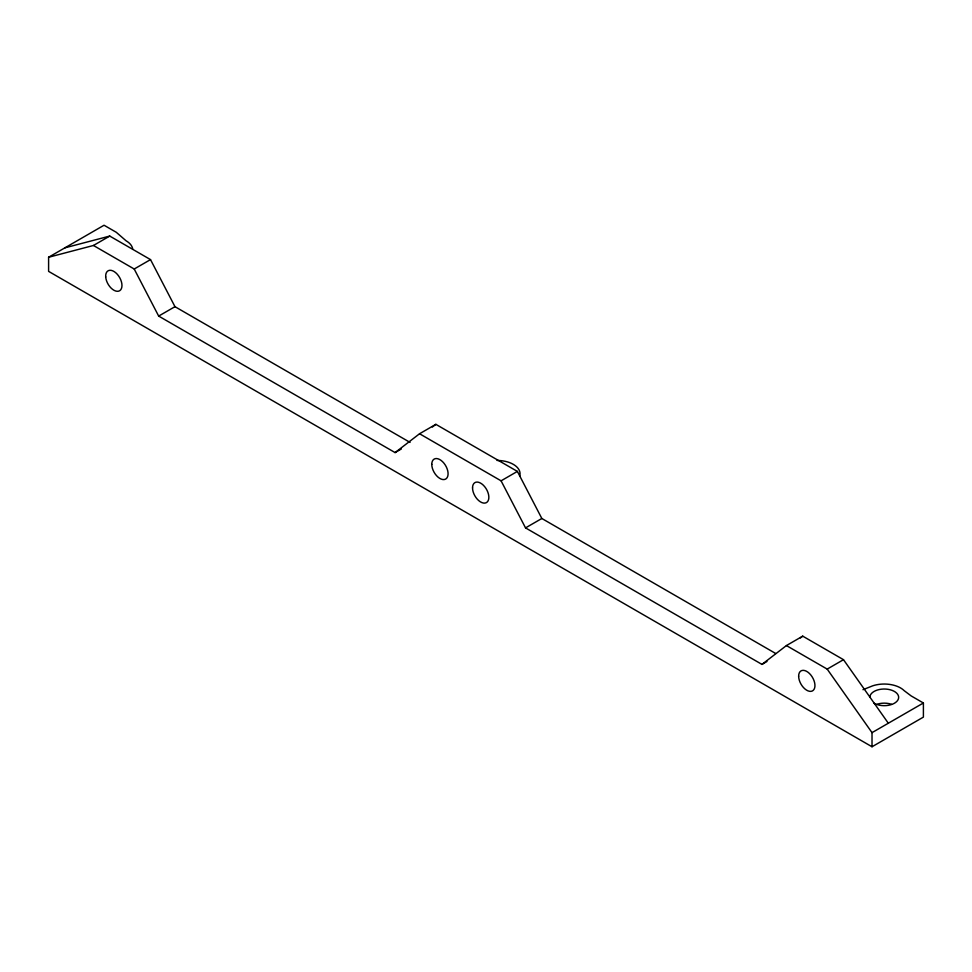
<?xml version="1.0" encoding="UTF-8"?>
<svg xmlns="http://www.w3.org/2000/svg" width="972" height="972" viewBox="0 0 972 972"><rect width="100%" height="100%" fill="white"/><g stroke="black" fill="none" stroke-linecap="round" stroke-linejoin="round"><path stroke-width="1.46" d="M862.978 689.695L872.722 685.819A23.061 13.316 0 0 1 904.215 690.691L911.165 695.928L923.4 702.987L923.4 717.105L872.018 746.763L48.6 271.37L48.6 257.252L93.446 245.479L134.209 269.013L158.667 316.082L395.094 452.588L419.552 433.755L435.857 424.339L517.383 471.408L541.841 518.489L775.632 653.463M432.358 427.036L435.857 424.339M419.552 433.755L501.078 480.824L525.536 527.893L761.963 664.398L786.421 645.566L802.726 636.15L843.489 659.684L888.323 723.229M800.393 637.948L802.726 636.15M48.6 257.252L104.053 225.237L116.288 232.296L126.056 240.777A23.061 13.316 0 0 1 132.714 249.039M93.446 245.479L109.751 236.075L150.514 259.609L174.972 306.678L410.075 442.418M134.209 269.013L150.514 259.609M158.667 316.082L174.972 306.678M395.094 452.588L401.363 448.967M501.078 480.824L517.383 471.408M525.536 527.893L541.841 518.489M761.963 664.398L766.969 661.495M786.421 645.566L827.184 669.101L843.489 659.684M872.018 746.763L872.018 732.645L923.4 702.987M64.905 247.836L109.751 236.075M827.184 669.101L872.018 732.645M869.831 697.349A14.41 8.323 0 0 1 887.983 689.306A14.41 8.323 0 0 1 896.731 701.505A14.41 8.323 0 0 1 874.059 703.23M877.036 704.263A14.41 8.323 0 0 1 891.458 704.263M496.996 460.449A23.061 13.316 0 0 1 519.704 476.086M798.644 676.16A11.53 6.658 60 0 0 810.879 691.371A11.53 6.658 60 0 0 810.879 675.066A11.53 6.658 60 0 0 798.644 676.16M431.775 464.349A11.53 6.658 60 0 0 444.01 479.573A11.53 6.658 60 0 0 444.01 463.267A11.53 6.658 60 0 0 431.775 464.349M472.538 487.883A11.53 6.658 60 0 0 484.773 503.107A11.53 6.658 60 0 0 484.773 486.79A11.53 6.658 60 0 0 472.538 487.883M105.705 276.923A11.53 6.658 60 0 0 118.499 291.199A11.53 6.658 60 0 0 117.26 274.238A11.53 6.658 60 0 0 105.705 276.923"/></g></svg>
